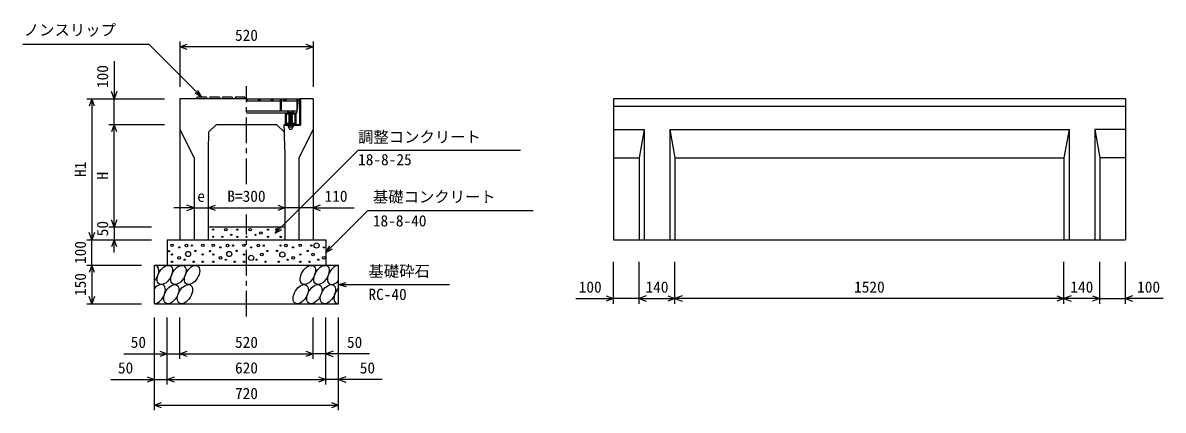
# Model space of a CAD drawing. Units: millimetres, scale not verified. Extents: x -16800 to 16800, y -5940 to 5940.
# Drawn here: x -11530 to -7074, y 1264 to 2776 of the extents above; entities that cross this region are included whole.
import ezdxf
from ezdxf.enums import TextEntityAlignment as Align

# ---------------------------------------------------------------- set-up
doc = ezdxf.new("R2010")
doc.units = ezdxf.units.MM
doc.header["$LTSCALE"] = 20
doc.linetypes.add('CHAIN1', pattern=[8, 5, -1, 1, -1])
doc.linetypes.add('DOTTED', pattern=[1.75, 0.25, -1.5])
for name, color, linetype, lineweight in [('0-1_OUTLINE', 3, 'Continuous', 25), ('0-6_HATCH', 6, 'Continuous', 25), ('0-9_DIM', 7, 'Continuous', 25)]:
    doc.layers.add(name, color=color, linetype=linetype, lineweight=lineweight)
doc.styles.add('ＭＳ ゴシック', font='')
doc.styles.get('ＭＳ ゴシック').set_extended_font_data('MS Gothic')

msp = doc.modelspace()

# ---------------------------------------------------------------- linework, layer by layer
at = {"layer": '0-1_OUTLINE'}
for p, q in [((-10656.06, 2479.38), (-10916.06, 2479.38)), ((-10916.06, 2479.38), (-10916.06, 1929.38)), ((-10396.06, 2479.38), (-10448.56, 2479.38)), ((-10396.06, 2479.38), (-10396.06, 1929.38)), ((-7222.17, 2479.38), (-9222.17, 2479.38)), ((-9222.17, 2479.38), (-9222.17, 1929.38)), ((-7222.17, 2479.38), (-7222.17, 1929.38)), ((-7222.17, 2449.38), (-9222.17, 2449.38)), ((-10804.31, 2349.38), (-10773.56, 2379.38)), ((-10773.56, 2379.38), (-10538.56, 2379.38)), ((-10538.56, 2379.38), (-10507.79, 2348.61)), ((-10916.06, 2359.38), (-10861.06, 2249.38)), ((-10804.31, 2349.38), (-10806.06, 2279.38)), ((-10506.06, 2279.38), (-10507.81, 2349.38)), ((-10396.06, 2359.38), (-10451.06, 2249.38)), ((-9102.17, 2359.38), (-9102.17, 1929.38)), ((-9002.17, 2359.38), (-8982.17, 2249.38)), ((-9002.17, 2359.38), (-9002.17, 1929.38)), ((-7442.17, 2359.38), (-7442.17, 1929.38)), ((-7342.17, 2359.38), (-7322.17, 2249.38)), ((-7222.17, 2359.38), (-7342.17, 2359.38)), ((-7342.17, 2359.38), (-7342.17, 1929.38)), ((-10806.06, 2279.38), (-10806.06, 1929.38)), ((-10506.06, 2279.38), (-10506.06, 1929.38)), ((-10861.06, 2249.38), (-10861.06, 1929.38)), ((-10451.06, 2249.38), (-10451.06, 1929.38)), ((-9222.17, 2249.38), (-9122.17, 2249.38)), ((-9122.17, 2249.38), (-9122.17, 1929.38)), ((-8982.17, 2249.38), (-7462.17, 2249.38)), ((-8982.17, 2249.38), (-8982.17, 1929.38)), ((-7462.17, 2249.38), (-7462.17, 1929.38)), ((-7222.17, 2249.38), (-7322.17, 2249.38)), ((-7322.17, 2249.38), (-7322.17, 1929.38)), ((-10806.06, 1979.38), (-10506.06, 1979.38)), ((-10966.06, 1929.38), (-10966.06, 1829.38)), ((-10966.06, 1929.38), (-10346.06, 1929.38)), ((-10916.06, 1929.38), (-10806.06, 1929.38)), ((-10506.06, 1929.38), (-10396.06, 1929.38)), ((-10346.06, 1929.38), (-10346.06, 1829.38)), ((-9222.17, 1929.38), (-7222.17, 1929.38)), ((-11016.06, 1679.38), (-11016.06, 1829.38)), ((-11016.06, 1829.38), (-10296.06, 1829.38)), ((-10296.06, 1679.38), (-10296.06, 1829.38)), ((-11016.06, 1679.38), (-10296.06, 1679.38))]:
    msp.add_line(p, q, dxfattribs=at)
for points in [[(-9222.17, 2359.38), (-9102.17, 2359.38), (-9122.17, 2249.38)], [(-9002.17, 2359.38), (-7442.17, 2359.38), (-7462.17, 2249.38)]]:
    msp.add_lwpolyline(points, dxfattribs=at)
at = {"layer": '0-6_HATCH'}
for p, q in [((-10850.06, 2485.88), (-10851.06, 2479.38)), ((-10812.06, 2485.88), (-10850.06, 2485.88)), ((-10812.06, 2485.88), (-10811.06, 2479.38)), ((-10800.06, 2485.88), (-10801.06, 2479.38)), ((-10762.06, 2485.88), (-10800.06, 2485.88)), ((-10762.06, 2485.88), (-10761.06, 2479.38)), ((-10750.06, 2485.88), (-10751.06, 2479.38)), ((-10712.06, 2485.88), (-10750.06, 2485.88)), ((-10712.06, 2485.88), (-10711.06, 2479.38)), ((-10700.06, 2485.88), (-10701.06, 2479.38)), ((-10662.06, 2485.88), (-10700.06, 2485.88)), ((-10662.06, 2485.88), (-10661.06, 2479.38)), ((-10656.06, 2479.38), (-10453.56, 2479.38)), ((-10656.06, 2471.38), (-10525.06, 2471.38)), ((-10525.06, 2479.38), (-10525.06, 2432.38)), ((-10520.56, 2479.38), (-10520.56, 2432.38)), ((-10520.56, 2471.38), (-10459.56, 2471.38)), ((-10459.56, 2479.38), (-10459.56, 2424.38)), ((-10448.56, 2479.38), (-10448.56, 2379.38)), ((-10445.36, 2479.38), (-10445.36, 2376.18)), ((-10656.06, 2432.38), (-10459.56, 2432.38)), ((-10656.06, 2424.38), (-10459.56, 2424.38)), ((-10492.06, 2431.88), (-10494.06, 2430.38)), ((-10494.06, 2424.38), (-10494.06, 2430.38)), ((-10473.06, 2424.38), (-10494.06, 2424.38)), ((-10493.74, 2430.65), (-10492.06, 2431.88)), ((-10475.06, 2431.88), (-10492.06, 2431.88)), ((-10490.06, 2424.38), (-10477.06, 2424.38)), ((-10490.06, 2423.38), (-10489.06, 2424.38)), ((-10489.06, 2422.38), (-10490.06, 2423.38)), ((-10490.06, 2421.38), (-10489.06, 2422.38)), ((-10489.06, 2420.38), (-10490.06, 2421.38)), ((-10490.06, 2419.38), (-10489.06, 2420.38)), ((-10477.06, 2420.38), (-10490.06, 2419.38)), ((-10489.06, 2418.38), (-10490.06, 2419.38)), ((-10490.06, 2417.38), (-10489.06, 2418.38)), ((-10477.06, 2418.38), (-10490.06, 2417.38)), ((-10489.06, 2416.38), (-10490.06, 2417.38)), ((-10490.06, 2415.38), (-10489.06, 2416.38)), ((-10477.06, 2416.38), (-10490.06, 2415.38)), ((-10489.06, 2414.38), (-10490.06, 2415.38)), ((-10490.06, 2413.38), (-10489.06, 2414.38)), ((-10477.06, 2414.38), (-10490.06, 2413.38)), ((-10489.06, 2412.38), (-10490.06, 2413.38)), ((-10477.06, 2412.38), (-10490.06, 2411.38)), ((-10490.06, 2411.38), (-10489.06, 2412.38)), ((-10477.06, 2410.38), (-10490.06, 2409.38)), ((-10489.06, 2408.38), (-10490.06, 2409.38)), ((-10477.06, 2408.38), (-10490.06, 2407.38)), ((-10490.06, 2407.38), (-10489.06, 2408.38)), ((-10489.06, 2406.38), (-10490.06, 2407.38)), ((-10477.06, 2406.38), (-10490.06, 2405.38)), ((-10490.06, 2405.38), (-10489.06, 2406.38)), ((-10489.06, 2424.38), (-10489.06, 2430.38)), ((-10478.06, 2424.38), (-10478.06, 2430.38)), ((-10478.06, 2423.38), (-10477.06, 2424.38)), ((-10477.06, 2422.38), (-10478.06, 2423.38)), ((-10478.06, 2419.38), (-10477.06, 2420.38)), ((-10477.06, 2418.38), (-10478.06, 2419.38)), ((-10478.06, 2417.38), (-10477.06, 2418.38)), ((-10477.06, 2416.38), (-10478.06, 2417.38)), ((-10478.06, 2415.38), (-10477.06, 2416.38)), ((-10477.06, 2414.38), (-10478.06, 2415.38)), ((-10478.06, 2411.38), (-10477.06, 2412.38)), ((-10477.06, 2410.38), (-10478.06, 2411.38)), ((-10478.06, 2409.38), (-10477.06, 2410.38)), ((-10477.06, 2408.38), (-10478.06, 2409.38)), ((-10478.06, 2407.38), (-10477.06, 2408.38)), ((-10478.06, 2407.38), (-10477.06, 2406.38)), ((-10478.06, 2405.38), (-10477.06, 2406.38)), ((-10473.39, 2430.65), (-10475.06, 2431.88)), ((-10473.06, 2424.38), (-10473.06, 2430.38)), ((-10508.56, 2379.38), (-10448.56, 2379.38)), ((-10507.79, 2348.61), (-10508.56, 2379.38)), ((-10492.9, 2376.18), (-10493.77, 2375.53)), ((-10493.77, 2375.53), (-10493.77, 2370.35)), ((-10492.08, 2369.37), (-10493.77, 2370.35)), ((-10474.22, 2376.18), (-10492.9, 2376.18)), ((-10492.08, 2369.05), (-10492.08, 2369.37)), ((-10475.05, 2369.37), (-10492.08, 2369.37)), ((-10475.05, 2369.05), (-10492.08, 2369.05)), ((-10489.06, 2404.38), (-10490.06, 2405.38)), ((-10477.06, 2404.38), (-10490.06, 2403.38)), ((-10490.06, 2403.38), (-10489.06, 2404.38)), ((-10489.06, 2402.38), (-10490.06, 2403.38)), ((-10477.06, 2402.38), (-10490.06, 2401.38)), ((-10490.06, 2401.38), (-10489.06, 2402.38)), ((-10489.06, 2400.38), (-10490.06, 2401.38)), ((-10477.06, 2400.38), (-10490.06, 2399.38)), ((-10490.06, 2399.38), (-10489.06, 2400.38)), ((-10489.06, 2398.38), (-10490.06, 2399.38)), ((-10477.06, 2398.38), (-10490.06, 2397.38)), ((-10490.06, 2397.38), (-10489.06, 2398.38)), ((-10489.06, 2396.38), (-10490.06, 2397.38)), ((-10477.06, 2396.38), (-10490.06, 2395.38)), ((-10490.06, 2395.38), (-10489.06, 2396.38)), ((-10489.06, 2394.38), (-10490.06, 2395.38)), ((-10477.06, 2394.38), (-10490.06, 2393.38)), ((-10490.06, 2393.38), (-10489.06, 2394.38)), ((-10489.06, 2392.38), (-10490.06, 2393.38)), ((-10477.06, 2392.38), (-10490.06, 2391.38)), ((-10490.06, 2391.38), (-10489.06, 2392.38)), ((-10489.06, 2390.38), (-10490.06, 2391.38)), ((-10477.06, 2390.38), (-10490.06, 2389.38)), ((-10490.06, 2389.38), (-10489.06, 2390.38)), ((-10489.06, 2388.38), (-10490.06, 2389.38)), ((-10477.06, 2388.38), (-10490.06, 2387.38)), ((-10490.06, 2387.38), (-10489.06, 2388.38)), ((-10489.06, 2386.38), (-10490.06, 2387.38)), ((-10477.06, 2386.38), (-10490.06, 2385.38)), ((-10490.06, 2385.38), (-10489.06, 2386.38)), ((-10489.06, 2384.38), (-10490.06, 2385.38)), ((-10477.06, 2384.38), (-10490.06, 2383.38)), ((-10490.06, 2383.38), (-10489.06, 2384.38)), ((-10489.06, 2382.38), (-10490.06, 2383.38)), ((-10490.06, 2381.38), (-10489.06, 2382.38)), ((-10489.06, 2380.38), (-10490.06, 2381.38)), ((-10490.06, 2379.38), (-10489.06, 2380.38)), ((-10489.06, 2378.38), (-10490.06, 2379.38)), ((-10490.06, 2377.37), (-10489.06, 2378.37)), ((-10489.06, 2376.37), (-10490.06, 2377.37)), ((-10489.25, 2376.18), (-10489.05, 2376.37)), ((-10489.25, 2376.18), (-10477.25, 2376.18)), ((-10488.67, 2375.53), (-10488.67, 2370.35)), ((-10478.46, 2375.53), (-10478.46, 2370.35)), ((-10478.06, 2405.38), (-10477.06, 2404.38)), ((-10478.06, 2403.38), (-10477.06, 2404.38)), ((-10478.06, 2403.38), (-10477.06, 2402.38)), ((-10478.06, 2401.38), (-10477.06, 2402.38)), ((-10478.06, 2401.38), (-10477.06, 2400.38)), ((-10478.06, 2399.38), (-10477.06, 2400.38)), ((-10478.06, 2399.38), (-10477.06, 2398.38)), ((-10478.06, 2397.38), (-10477.06, 2398.38)), ((-10478.06, 2397.38), (-10477.06, 2396.38)), ((-10478.06, 2395.38), (-10477.06, 2396.38)), ((-10478.06, 2395.38), (-10477.06, 2394.38)), ((-10478.06, 2393.38), (-10477.06, 2394.38)), ((-10478.06, 2393.38), (-10477.06, 2392.38)), ((-10478.06, 2391.38), (-10477.06, 2392.38)), ((-10478.06, 2391.38), (-10477.06, 2390.38)), ((-10478.06, 2389.38), (-10477.06, 2390.38)), ((-10478.06, 2389.38), (-10477.06, 2388.38)), ((-10478.06, 2387.38), (-10477.06, 2388.38)), ((-10478.06, 2387.38), (-10477.06, 2386.38)), ((-10478.06, 2385.38), (-10477.06, 2386.38)), ((-10478.06, 2385.38), (-10477.06, 2384.38)), ((-10478.06, 2383.38), (-10477.06, 2384.38)), ((-10478.06, 2383.38), (-10477.06, 2382.38)), ((-10478.06, 2381.38), (-10477.06, 2382.38)), ((-10478.06, 2381.38), (-10477.06, 2380.38)), ((-10478.06, 2379.38), (-10477.06, 2380.38)), ((-10478.06, 2379.38), (-10477.06, 2378.37)), ((-10478.06, 2377.37), (-10477.06, 2378.37)), ((-10478.06, 2377.37), (-10477.05, 2376.37)), ((-10477.25, 2376.18), (-10477.05, 2376.37)), ((-10475.05, 2369.37), (-10473.36, 2370.35)), ((-10475.05, 2369.05), (-10475.05, 2369.37)), ((-10474.22, 2376.18), (-10473.36, 2375.53)), ((-10473.36, 2375.53), (-10473.36, 2370.35))]:
    msp.add_line(p, q, dxfattribs=at)
at = {"layer": '0-6_HATCH', "linetype": 'DOTTED'}
for p, q in [((-10477.06, 2424.38), (-10490.06, 2423.38)), ((-10477.06, 2422.38), (-10490.06, 2421.38)), ((-10477.06, 2382.38), (-10490.06, 2381.38)), ((-10477.06, 2380.38), (-10490.06, 2379.38)), ((-10477.06, 2378.37), (-10490.06, 2377.37))]:
    msp.add_line(p, q, dxfattribs=at)
at = {"layer": '0-6_HATCH'}
for points in [[(-10653.06, 2479.38), (-10653.06, 2473.38), (-10656.06, 2473.38)], [(-10603.06, 2479.38), (-10603.06, 2473.38), (-10609.06, 2473.38), (-10609.06, 2479.38)], [(-10553.06, 2479.38), (-10553.06, 2473.38), (-10559.06, 2473.38), (-10559.06, 2479.38)], [(-10503.06, 2479.38), (-10503.06, 2473.38), (-10509.06, 2473.38), (-10509.06, 2479.38)], [(-10459.56, 2435.38), (-10456.56, 2435.38), (-10453.56, 2479.38)], [(-10490.06, 2409.38), (-10489.06, 2410.38), (-10490.06, 2411.38)], [(-10477.06, 2420.38), (-10478.06, 2421.38), (-10477.06, 2422.38)], [(-10477.06, 2412.38), (-10478.06, 2413.38), (-10477.06, 2414.38)], [(-10506.56, 2379.38), (-10506.56, 2376.18), (-10445.36, 2376.18)]]:
    msp.add_lwpolyline(points, dxfattribs=at)
for points in [[(-10463.56, 2424.38), (-10463.56, 2379.38), (-10503.56, 2379.38), (-10503.56, 2424.38)], [(-10466.76, 2421.18), (-10466.76, 2382.58), (-10500.36, 2382.58), (-10500.36, 2421.18)]]:
    msp.add_lwpolyline(points, close=True, dxfattribs=at)
for centre, radius in [((-10786.57, 1968.69), 2.5), ((-10736.66, 1968.69), 5), ((-10692.09, 1968.69), 2.5), ((-10642.19, 1968.69), 5), ((-10600.13, 1955.56), 5), ((-10572.09, 1968.69), 2.5), ((-10536.93, 1968.41), 5), ((-10786.57, 1940.68), 2.5), ((-10750.68, 1940.68), 2.5), ((-10715.63, 1948.55), 2.5), ((-10692.09, 1940.68), 2.5), ((-10656.21, 1940.68), 2.5), ((-10621.16, 1948.55), 2.5), ((-10572.09, 1940.68), 2.5), ((-10522.91, 1940.39), 2.5), ((-10382.1, 1906.56), 10), ((-10959.42, 1884.63), 2.5), ((-10947, 1907.43), 5), ((-10947, 1871.54), 2.5), ((-10918.96, 1899.55), 2.5), ((-10890.92, 1906.56), 5), ((-10884.39, 1873.54), 10), ((-10869.89, 1906.56), 2.5), ((-10855.88, 1885.54), 2.5), ((-10827, 1907.43), 5), ((-10827, 1871.54), 2.5), ((-10798.51, 1884.63), 2.5), ((-10786.1, 1907.43), 5), ((-10786.1, 1871.54), 2.5), ((-10758.06, 1899.55), 2.5), ((-10730.02, 1906.56), 5), ((-10723.48, 1873.54), 10), ((-10708.99, 1906.56), 2.5), ((-10694.97, 1885.54), 2.5), ((-10666.1, 1907.43), 5), ((-10666.1, 1871.54), 2.5), ((-10638.06, 1899.55), 2.5), ((-10610.02, 1906.56), 5), ((-10596, 1871.54), 5), ((-10588.99, 1906.56), 2.5), ((-10574.97, 1885.54), 2.5), ((-10537.15, 1885.54), 2.5), ((-10516.12, 1871.54), 10), ((-10523.14, 1906.56), 2.5), ((-10502.1, 1906.56), 5), ((-10474.07, 1899.55), 2.5), ((-10446.03, 1907.43), 5), ((-10446.03, 1871.54), 2.5), ((-10417.15, 1885.54), 2.5), ((-10403.14, 1906.56), 2.5), ((-10396.12, 1871.54), 5), ((-10354.07, 1899.55), 2.5), ((-10947, 1843.52), 2.5), ((-10918.96, 1858.41), 5), ((-10897.93, 1851.4), 2.5), ((-10862.89, 1843.52), 2.5), ((-10827, 1843.52), 2.5), ((-10786.1, 1843.52), 2.5), ((-10758.06, 1858.41), 5), ((-10737.03, 1851.4), 2.5), ((-10701.98, 1843.52), 2.5), ((-10666.1, 1843.52), 2.5), ((-10638.06, 1858.41), 10), ((-10617.03, 1851.4), 2.5), ((-10581.98, 1843.52), 2.5), ((-10530.14, 1843.52), 2.5), ((-10495.1, 1851.4), 2.5), ((-10474.07, 1858.41), 5), ((-10446.03, 1843.52), 2.5), ((-10410.14, 1843.52), 2.5), ((-10375.1, 1851.4), 2.5), ((-10354.07, 1858.41), 5)]:
    msp.add_circle(centre, radius, dxfattribs=at)
for centre, radius, start, end in [((-10491.56, 2427.75), 3.62, 46.39563, 133.60437), ((-10483.56, 2415.75), 15.62, 69.39075, 110.60925), ((-10475.56, 2427.75), 3.62, 46.39563, 133.60437), ((-10491.22, 2370.83), 5.35, 61.49832, 118.50684), ((-10491.22, 2375.04), 5.35, 241.49843, 298.50089), ((-10483.56, 2369.05), 8.19, 180, 359.99995), ((-10483.56, 2355.76), 20.42, 75.52621, 104.47362), ((-10483.56, 2390.11), 20.42, 255.52638, 284.47374), ((-10475.91, 2370.83), 5.35, 61.49231, 118.50169), ((-10475.91, 2375.04), 5.35, 241.49989, 298.5)]:
    msp.add_arc(centre, radius, start, end, dxfattribs=at)
for centre, start_param, end_param in [((-11028.43, 1791.87), 4.385593, 6.6745444), ((-10309.92, 1791.87), 0.3357715, 4.4411806), ((-11003.11, 1716.88), 3.5111464, 7.548991), ((-10284.6, 1716.88), 1.2110787, 3.5658734)]:
    msp.add_ellipse(centre, major_axis=(21.81, 35.31), ratio=0.5792, start_param=start_param, end_param=end_param, dxfattribs=at)
for centre in [(-10975.22, 1791.87), (-10922.01, 1791.87), (-10868.8, 1791.87), (-10416.34, 1791.87), (-10363.13, 1791.87), (-10949.9, 1716.88), (-10896.69, 1716.88), (-10444.23, 1716.88), (-10391.02, 1716.88), (-10337.81, 1716.88)]:
    msp.add_ellipse(centre, major_axis=(21.81, 35.31), ratio=0.5792, dxfattribs=at)
at = {"layer": '0-9_DIM'}
for p, q in [((-11530.16, 2692.91), (-11038.1, 2692.91)), ((-10831.06, 2485.88), (-11038.1, 2692.91)), ((-10916.06, 2702.59), (-10916.06, 2525.84)), ((-10396.06, 2682.59), (-10916.06, 2682.59)), ((-10396.06, 2702.59), (-10396.06, 2525.84)), ((-11173.6, 2626.53), (-11173.6, 2479.38)), ((-10831.06, 2485.88), (-10857.04, 2500.88)), ((-10831.06, 2485.88), (-10846.06, 2511.86)), ((-11280.27, 2479.38), (-10976.93, 2479.38)), ((-11260.27, 2479.38), (-11260.27, 1929.38)), ((-11173.6, 2379.38), (-11173.6, 2479.38)), ((-11193.6, 2379.38), (-10976.93, 2379.38)), ((-11173.6, 1979.38), (-11173.6, 2379.38)), ((-10544.68, 1954.38), (-10220.21, 2278.84)), ((-10220.21, 2278.84), (-9585.86, 2278.84)), ((-10861.06, 2054.09), (-10939.7, 2054.09)), ((-10861.06, 2054.09), (-10806.06, 2054.09)), ((-10806.06, 2054.09), (-10506.06, 2054.09)), ((-10396.06, 2054.09), (-10506.06, 2054.09)), ((-10396.06, 2054.09), (-10235.29, 2054.09)), ((-10182.41, 2043.03), (-10346.06, 1879.38)), ((-10182.41, 2043.03), (-9535.54, 2043.03)), ((-11193.6, 1979.38), (-11026.93, 1979.38)), ((-11173.6, 1979.38), (-11173.6, 1929.38)), ((-10544.68, 1954.38), (-10529.68, 1980.36)), ((-10544.68, 1954.38), (-10518.7, 1969.38)), ((-11280.27, 1929.38), (-11026.93, 1929.38)), ((-11260.27, 1829.38), (-11260.27, 1929.38)), ((-11173.6, 1879.38), (-11173.6, 1929.38)), ((-10346.06, 1879.38), (-10331.06, 1905.36)), ((-10346.06, 1879.38), (-10320.08, 1894.38)), ((-11280.27, 1829.38), (-11066.06, 1829.38)), ((-11260.27, 1829.38), (-11260.27, 1679.38)), ((-9222.17, 1679.45), (-9222.17, 1843.21)), ((-9122.17, 1679.45), (-9122.17, 1843.21)), ((-8982.17, 1679.45), (-8982.17, 1843.21)), ((-7462.17, 1679.45), (-7462.17, 1843.21)), ((-7322.17, 1679.45), (-7322.17, 1843.21)), ((-7222.17, 1679.45), (-7222.17, 1843.21)), ((-10296.06, 1754.38), (-10267.09, 1762.14)), ((-10296.06, 1754.38), (-9862.75, 1754.38)), ((-10296.06, 1754.38), (-10267.09, 1746.61)), ((-9369.9, 1699.45), (-9222.17, 1699.45)), ((-9122.17, 1699.45), (-9222.17, 1699.45)), ((-9122.17, 1699.45), (-8982.17, 1699.45)), ((-7462.17, 1699.45), (-8982.17, 1699.45)), ((-7322.17, 1699.45), (-7462.17, 1699.45)), ((-7322.17, 1699.45), (-7222.17, 1699.45)), ((-7074.43, 1699.45), (-7222.17, 1699.45)), ((-11280.27, 1679.38), (-11066.06, 1679.38)), ((-11016.06, 1263.86), (-11016.06, 1626.21)), ((-10966.06, 1363.86), (-10966.06, 1626.21)), ((-10916.06, 1463.86), (-10916.06, 1626.21)), ((-10396.06, 1463.86), (-10396.06, 1626.21)), ((-10346.06, 1363.86), (-10346.06, 1626.21)), ((-10296.06, 1263.86), (-10296.06, 1626.21)), ((-11136.06, 1483.86), (-10916.06, 1483.86)), ((-10916.06, 1483.86), (-10396.06, 1483.86)), ((-10176.06, 1483.86), (-10396.06, 1483.86)), ((-11186.06, 1383.86), (-10966.06, 1383.86)), ((-10966.06, 1383.86), (-10346.06, 1383.86)), ((-10126.06, 1383.86), (-10346.06, 1383.86)), ((-11016.06, 1283.86), (-10296.06, 1283.86))]:
    msp.add_line(p, q, dxfattribs=at)
at = {"layer": '0-9_DIM', "linetype": 'CHAIN1'}
for p, q in [((-10656.06, 2146.88), (-10656.06, 2529.38)), ((-10656.06, 1629.38), (-10656.06, 2027.47))]:
    msp.add_line(p, q, dxfattribs=at)
at = {"layer": '0-9_DIM'}
for points in [[(-10887.84, 2672.33), (-10916.03, 2682.59), (-10887.84, 2692.85)], [(-10424.22, 2692.85), (-10396.03, 2682.59), (-10424.22, 2672.33)], [(-11163.34, 2507.57), (-11173.6, 2479.38), (-11183.86, 2507.57)], [(-11250.01, 2451.19), (-11260.27, 2479.38), (-11270.53, 2451.19)], [(-11163.34, 2351.19), (-11173.6, 2379.38), (-11183.86, 2351.19)], [(-10889.25, 2043.83), (-10861.06, 2054.09), (-10889.25, 2064.35)], [(-10777.87, 2043.83), (-10806.06, 2054.09), (-10777.87, 2064.35)], [(-10534.25, 2064.35), (-10506.06, 2054.09), (-10534.25, 2043.83)], [(-10367.87, 2064.35), (-10396.06, 2054.09), (-10367.87, 2043.83)], [(-11163.34, 2007.57), (-11173.6, 1979.38), (-11183.86, 2007.57)], [(-11250.01, 1957.57), (-11260.27, 1929.38), (-11270.53, 1957.57)], [(-11163.34, 1901.19), (-11173.6, 1929.38), (-11183.86, 1901.19)], [(-11250.01, 1801.19), (-11260.27, 1829.38), (-11270.53, 1801.19)], [(-11250.01, 1707.57), (-11260.27, 1679.38), (-11270.53, 1707.57)], [(-9250.36, 1709.71), (-9222.17, 1699.45), (-9250.36, 1689.19)], [(-9093.98, 1709.71), (-9122.17, 1699.45), (-9093.98, 1689.19)], [(-9010.36, 1709.71), (-8982.17, 1699.45), (-9010.36, 1689.19)], [(-8953.98, 1709.71), (-8982.17, 1699.45), (-8953.98, 1689.19)], [(-7490.36, 1709.71), (-7462.17, 1699.45), (-7490.36, 1689.19)], [(-7433.98, 1709.71), (-7462.17, 1699.45), (-7433.98, 1689.19)], [(-7350.36, 1709.71), (-7322.17, 1699.45), (-7350.36, 1689.19)], [(-7193.98, 1709.71), (-7222.17, 1699.45), (-7193.98, 1689.19)], [(-10994.25, 1494.12), (-10966.06, 1483.86), (-10994.25, 1473.6)], [(-10887.87, 1473.6), (-10916.06, 1483.86), (-10887.87, 1494.12)], [(-10424.25, 1494.12), (-10396.06, 1483.86), (-10424.25, 1473.6)], [(-10317.87, 1494.12), (-10346.06, 1483.86), (-10317.87, 1473.6)], [(-11044.25, 1394.12), (-11016.06, 1383.86), (-11044.25, 1373.6)], [(-10937.87, 1373.6), (-10966.06, 1383.86), (-10937.87, 1394.12)], [(-10374.25, 1394.12), (-10346.06, 1383.86), (-10374.25, 1373.6)], [(-10267.87, 1394.12), (-10296.06, 1383.86), (-10267.87, 1373.6)], [(-10987.87, 1273.6), (-11016.06, 1283.86), (-10987.87, 1294.12)], [(-10324.25, 1294.12), (-10296.06, 1283.86), (-10324.25, 1273.6)]]:
    msp.add_lwpolyline(points, dxfattribs=at)

# ---------------------------------------------------------------- texts
at = {"layer": '0-9_DIM', "style": 'ＭＳ ゴシック'}
for s, p in [('ノンスリップ', (-11526.32, 2713.09)), ('520', (-10701.06, 2692.59)), ('調整コンクリート', (-10220.21, 2295.27)), ('18-8-25', (-10220.21, 2206.99)), ('e', (-10848.56, 2064.09)), ('B=300', (-10731.14, 2064.09)), ('110', (-10351.14, 2064.09)), ('基礎コンクリート', (-10162.41, 2061.77)), ('18-8-40', (-10162.41, 1967.95)), ('基礎砕石', (-10179.74, 1771.55)), ('RC-40', (-10179.74, 1680.86)), ('100', (-9358.06, 1709.45)), ('140', (-9097.17, 1709.45)), ('1520', (-8282.17, 1709.45)), ('140', (-7437.17, 1709.45)), ('100', (-7176.27, 1709.45)), ('50', (-11108.5, 1493.86)), ('520', (-10701.06, 1493.86)), ('50', (-10263.62, 1493.86)), ('50', (-11158.5, 1393.86)), ('620', (-10701.06, 1393.86)), ('50', (-10213.62, 1393.86)), ('720', (-10701.06, 1293.86))]:
    msp.add_text(s, height=43.99, dxfattribs=at).set_placement(p, align=Align.BOTTOM_LEFT)
for s, p in [('100', (-11183.6, 2521.46)), ('H1', (-11270.27, 2174.38)), ('H', (-11183.6, 2164.38)), ('50', (-11183.6, 1942.7)), ('100', (-11270.27, 1834.38)), ('150', (-11270.27, 1709.38))]:
    msp.add_text(s, height=43.99, rotation=90, dxfattribs=at).set_placement(p, align=Align.BOTTOM_LEFT)

doc.saveas('drawing.dxf')
